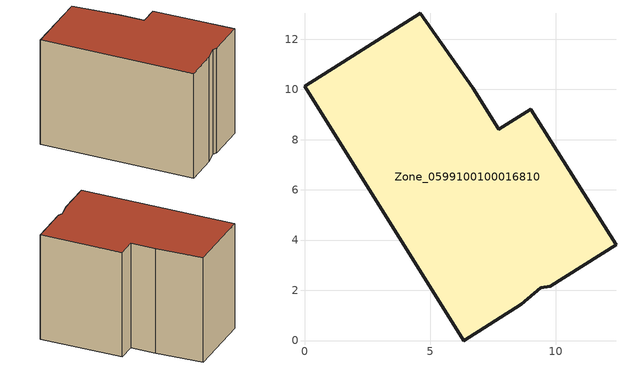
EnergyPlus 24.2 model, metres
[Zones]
Zone_0599100100016810
 floor ground (C_G): 6.34,0 0,10.13 4.6,13.02 6.7,10.07 7.74,8.41 9.01,9.21 12.4,3.81 9.78,2.16 9.41,2.11 8.63,1.44 z0
 wall outside (C_F): 12.4,3.81 9.01,9.21 7.74,8.41 6.7,10.07 4.6,13.02 0,10.13 6.34,0 8.63,1.44 9.41,2.11 9.78,2.16 12.4,3.81 z0:8.51
 roof outside (C_R): 9.41,2.11 9.78,2.16 12.4,3.81 9.01,9.21 7.74,8.41 6.7,10.07 4.6,13.02 0,10.13 6.34,0 8.63,1.44 z8.51
[BUILDING]
Pand.0599100100016810: North Axis=0; Terrain=City; Loads Convergence Tolerance Value=0.04; Temperature Convergence Tolerance Value=0.4; Solar Distribution=FullExterior; Maximum Number of Warmup Days=25; Minimum Number of Warmup Days=1
[Site:Location]
Rotterdam.The.Hague.AP_ZH_NLD Design_Conditions: Latitude=51.96; Longitude=4.45; Time Zone=1; Elevation=-4.5
[SITE:GROUNDTEMPERATURE:BUILDINGSURFACE]
18, 18, 18, 18, 18, 18, 18, 18, 18, 18, 18, 18
[MATERIAL] Thermal Absorptance=0.9; Solar Absorptance=0.7; Visible Absorptance=0.7
Name | Roughness | Thickness | Conductivity | Density | Specific Heat
G.TC.2015-2018 | MediumSmooth | 0.15 | 0.0428571 | 540 | 1210
F.TC.2015-2018 | Rough | 0.3 | 0.0666667 | 1920 | 840
R.TC.2015-2018 | MediumRough | 0.2 | 0.0333333 | 1500 | 1000
[CONSTRUCTION]
C_G: G.TC.2015-2018
C_F: F.TC.2015-2018
C_R: R.TC.2015-2018
[ZONE]
Zone_0599100100016810: Type=1; Multiplier=1; Ceiling Height=Autocalculate; Volume=Autocalculate; Floor Area=autocalculate; Part of Total Floor Area=Yes
[ZONEINFILTRATION:DESIGNFLOWRATE]
Infil_Zone_0599100100016810: Zone or ZoneList or Space or SpaceList=Zone_0599100100016810; Schedule=AlwaysOn; Design Flow Rate Calculation Method=Flow/Area; Flow Rate per Floor Area=0.0015; Constant Term Coefficient=1; Temperature Term Coefficient=0; Velocity Term Coefficient=0; Velocity Squared Term Coefficient=0
[HVACTEMPLATE:ZONE:IDEALLOADSAIRSYSTEM]
Zone_0599100100016810: Maximum Heating Supply Air Temperature=50; Minimum Cooling Supply Air Temperature=13; Maximum Heating Supply Air Humidity Ratio=0.0156; Minimum Cooling Supply Air Humidity Ratio=0.0077; Heating Limit=NoLimit; Cooling Limit=NoLimit; Dehumidification Control Type=ConstantSensibleHeatRatio; Cooling Sensible Heat Ratio=0.7; Dehumidification Setpoint=60; Humidification Control Type=None; Humidification Setpoint=30; Outdoor Air Method=None; Outdoor Air Flow Rate per Person=0.00944; Outdoor Air Flow Rate per Zone Floor Area=0; Outdoor Air Flow Rate per Zone=0; Demand Controlled Ventilation Type=None; Outdoor Air Economizer Type=NoEconomizer; Heat Recovery Type=None; Sensible Heat Recovery Effectiveness=0.7; Latent Heat Recovery Effectiveness=0.65
[ZONECONTROL:THERMOSTAT]
ThermostatControl_Zone_0599100100016810: Zone or ZoneList=Zone_0599100100016810; Control Type Schedule=DualSetpointControlType; Control 1=Thermostat_Zone_0599100100016810; Temperature Difference Between Cutout And Setpoint=0
[THERMOSTATSETPOINT:DUALSETPOINT]
Thermostat_Zone_0599100100016810: Heating Setpoint Temperature Schedule=HeatingSetpoint_Zone_0599100100016810; Cooling Setpoint Temperature Schedule=CoolingSetpoint_Zone_0599100100016810
[SCHEDULE:COMPACT]
HeatingSetpoint_Zone_0599100100016810: Through: 12/31, For: AllDays, Until: 24:00, 21
CoolingSetpoint_Zone_0599100100016810: Through: 12/31, For: AllDays, Until: 24:00, 24
DualSetpointControlType: Through: 12/31, For: AllDays, Until: 24:00, 4
AlwaysOn: Through: 12/31, For: AllDays, Until: 24:00, 1
